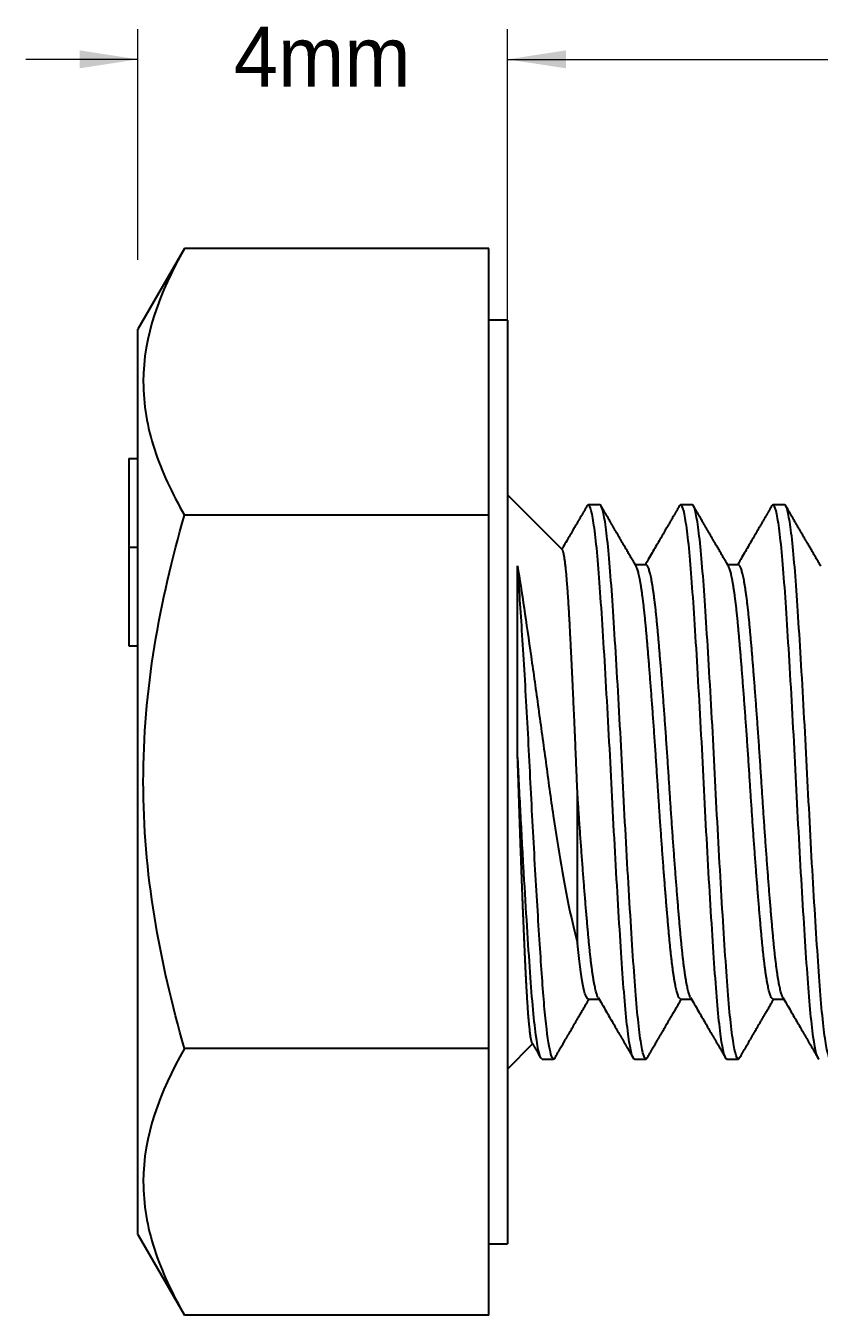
# Model space of a CAD drawing. Header units: millimetres. Extents: x 1.3 to 56, y 1.3 to 42.9.
# Drawn here: x 29.29 to 37.88, y 14.11 to 28.07 of the extents above; entities that cross this region are included whole.
import ezdxf

# ---------------------------------------------------------------- set-up
doc = ezdxf.new("R2010")
doc.units = ezdxf.units.MM
doc.header["$LTSCALE"] = 0.20493
doc.linetypes.add('SLD-Solid', pattern=[0])
doc.styles.add('SLDTEXTSTYLE0', font='ARIAL.TTF', dxfattribs={"width": 0.948})
doc.dimstyles.new('SLDDIMSTYLE0', dxfattribs={"dimtxt": 0.631591, "dimasz": 0.631591, "dimexe": 0, "dimexo": 0.0625, "dimgap": 0.157898, "dimtad": 0, "dimtih": 1, "dimtoh": 1, "dimdec": 3, "dimrnd": 1e-09, "dimzin": 12, "dimdsep": 46, "dimtxsty": 'SLDTEXTSTYLE0', "dimsah": 1, "dimcen": 0.09, "dimadec": 0, "dimazin": 3, "dimtfac": 1, "dimtdec": 3, "dimtofl": 0, "dimtmove": 0, "dimatfit": 3, "dimfxl": 1, "dimfrac": 2, "dimtolj": 1, "dimtzin": 12, "dimarcsym": 0})
doc.dimstyles.new('SLDDIMSTYLE1', dxfattribs={"dimtxt": 0.631591, "dimasz": 0.631591, "dimexe": 0, "dimexo": 0.0625, "dimgap": 0.157898, "dimtad": 0, "dimtih": 1, "dimtoh": 1, "dimdec": 3, "dimrnd": 1e-09, "dimzin": 12, "dimdsep": 46, "dimtxsty": 'SLDTEXTSTYLE0', "dimsah": 1, "dimcen": 0.09, "dimadec": 0, "dimazin": 3, "dimtfac": 1, "dimtdec": 3, "dimtmove": 0, "dimatfit": 0, "dimfxl": 1, "dimfrac": 2, "dimtolj": 1, "dimtzin": 12, "dimarcsym": 0})

# ---------------------------------------------------------------- blocks, each defined once
blk = doc.blocks.new('_D_1')
at = {"color": 7, "linetype": 'SLD-Solid', "lineweight": 0}
for p, q in [((30.5, 25.536), (30.5, 28.033)), ((34.5, 25.536), (34.5, 28.033)), ((30.5, 27.708), (29.285, 27.708)), ((34.5, 27.708), (35.715, 27.708))]:
    blk.add_line(p, q, dxfattribs=at)
at = {"color": 7, "linetype": 'SLD-Solid', "lineweight": 18}
for points in [[(30.5, 27.708), (29.868, 27.805), (29.868, 27.611)], [(34.5, 27.708), (35.132, 27.611), (35.132, 27.805)]]:
    blk.add_solid(points, dxfattribs=at)
at = {"color": 7, "linetype": 'SLD-Solid', "lineweight": 18, "insert": (31.537, 28.062), "char_height": 0.6507, "attachment_point": 1, "style": 'SLDTEXTSTYLE0'}
blk.add_mtext('4mm', dxfattribs=at)
blk = doc.blocks.new('_D_2')
at = {"color": 7, "linetype": 'SLD-Solid', "lineweight": 0}
for p, q in [((34.5, 23.536), (34.5, 28.033)), ((46.5, 23.536), (46.5, 28.033)), ((34.5, 27.708), (39.296, 27.708)), ((46.5, 27.708), (41.706, 27.708))]:
    blk.add_line(p, q, dxfattribs=at)
at = {"color": 7, "linetype": 'SLD-Solid', "lineweight": 18}
for points in [[(34.5, 27.708), (35.132, 27.611), (35.132, 27.805)], [(46.5, 27.708), (45.868, 27.805), (45.868, 27.611)]]:
    blk.add_solid(points, dxfattribs=at)
at = {"color": 7, "linetype": 'SLD-Solid', "lineweight": 18, "insert": (39.296, 28.062), "char_height": 0.6507, "attachment_point": 1, "style": 'SLDTEXTSTYLE0'}
blk.add_mtext('12mm', dxfattribs=at)

msp = doc.modelspace()

# ---------------------------------------------------------------- linework, layer by layer
at = {"color": 7, "linetype": 'SLD-Solid', "lineweight": 25}
for p, q in [((31.0043, 25.6593), (30.5, 24.7858)), ((34.3, 25.6593), (31.0043, 25.6593)), ((34.3, 24.2159), (34.3, 25.6593)), ((34.5, 24.8858), (34.3, 24.8858)), ((34.5, 24.8858), (34.5, 14.8858)), ((30.5, 19.8858), (30.5, 24.7858)), ((34.3, 22.7726), (34.3, 24.2159)), ((30.4, 23.3858), (30.5, 23.3858)), ((35.0945, 22.3996), (34.5, 22.9941)), ((34.3, 22.7726), (31.0043, 22.7726)), ((34.3, 19.8858), (34.3, 22.7726)), ((35.5, 22.8858), (35.375, 22.8858)), ((36.5, 22.8858), (36.375, 22.8858)), ((37.5, 22.8858), (37.375, 22.8858)), ((30.4, 22.4263), (30.5, 22.4263)), ((34.6083, 20.2114), (34.6083, 22.2248)), ((36, 22.2363), (35.8837, 22.2363)), ((37, 22.2363), (36.8837, 22.2363)), ((30.4, 21.3602), (30.5, 21.3602)), ((30.5, 14.9858), (30.5, 19.8858)), ((34.3, 16.9991), (34.3, 19.8858)), ((35.375, 17.5353), (35.4913, 17.5353)), ((36.375, 17.5353), (36.4913, 17.5353)), ((37.375, 17.5353), (37.4913, 17.5353)), ((34.5, 16.7776), (34.7728, 17.0504)), ((34.3, 16.9991), (31.0043, 16.9991)), ((34.3, 15.5557), (34.3, 16.9991)), ((34.875, 16.8858), (35, 16.8858)), ((35.875, 16.8858), (36, 16.8858)), ((36.875, 16.8858), (37, 16.8858)), ((34.3, 14.1123), (34.3, 15.5557)), ((30.5, 14.9858), (31.0043, 14.1123)), ((34.3, 14.8858), (34.5, 14.8858)), ((34.3, 14.1123), (31.0043, 14.1123))]:
    msp.add_line(p, q, dxfattribs=at)
for points, knots in [([(31.0043, 25.6593), (30.7322, 25.188), (30.5584, 24.7095), (30.5576, 24.096), (30.568, 23.9727), (30.6087, 23.7288), (30.639, 23.6077), (30.7557, 23.2465), (30.8681, 23.0085), (31.0043, 22.7726)], [0, 0, 0, 0, 0.5, 0.5, 0.625, 0.625, 0.75, 0.75, 1, 1, 1, 1]), ([(30.4, 23.3858), (30.4, 23.3855), (30.4, 23.3849), (30.4, 23.3801), (30.4, 23.3714), (30.4, 23.3605), (30.4, 23.3453), (30.4, 23.3278), (30.4, 23.3064), (30.4, 23.282), (30.4, 23.2551), (30.4, 23.2242), (30.4, 23.1914), (30.4, 23.1557), (30.4, 23.1166), (30.4, 23.0753), (30.4, 23.0311), (30.4, 22.9838), (30.4, 22.9324), (30.4, 22.876), (30.4, 22.8142), (30.4, 22.7469), (30.4, 22.6743), (30.4, 22.5964), (30.4, 22.5131), (30.4, 22.4558), (30.4, 22.4263)], [0, 0, 0, 0, 0.03544539, 0.07045358, 0.10525297, 0.13962029, 0.17389946, 0.20809027, 0.24289361, 0.27835969, 0.31397923, 0.34941427, 0.38495651, 0.42078775, 0.45718379, 0.49422273, 0.53216035, 0.57117608, 0.61228331, 0.65645218, 0.70426861, 0.75588711, 0.81109274, 0.87003055, 0.93308053, 1, 1, 1, 1]), ([(31.0043, 16.9991), (30.8686, 17.4693), (30.755, 17.9501), (30.5997, 18.9134), (30.5577, 19.3983), (30.5578, 20.3756), (30.6011, 20.8703), (30.7575, 21.8332), (30.8696, 22.3058), (31.0043, 22.7726)], [0, 0, 0, 0, 0.25, 0.25, 0.5, 0.5, 0.75, 0.75, 1, 1, 1, 1]), ([(35.3612, 22.8737), (35.3578, 22.8677), (35.3512, 22.8564), (35.3419, 22.8403), (35.3338, 22.8264), (35.3269, 22.8145), (35.3212, 22.8047), (35.3164, 22.7964), (35.3106, 22.7864), (35.3031, 22.7735), (35.2935, 22.7569), (35.2814, 22.7361), (35.2666, 22.7105), (35.2488, 22.6798), (35.2294, 22.6464), (35.205, 22.6044), (35.1755, 22.5535), (35.1406, 22.4934), (35.1116, 22.4435), (35.0943, 22.4136), (35.0892, 22.4049)], [0, 0, 0, 0, 0.0385336, 0.0726632, 0.1023893, 0.1277123, 0.1486324, 0.1651976, 0.1808115, 0.2124064, 0.2478438, 0.2871231, 0.3457466, 0.4112588, 0.4834105, 0.5594387, 0.6805506, 0.8087878, 0.9441448, 1, 1, 1, 1]), ([(35.875, 16.8858), (35.8552, 16.8858), (35.8329, 16.9666), (35.7995, 17.2082), (35.7884, 17.3081), (35.7668, 17.5392), (35.7567, 17.6694), (35.7266, 18.0982), (35.7041, 18.4513), (35.6707, 19.0263), (35.6596, 19.2249), (35.6383, 19.6238), (35.6284, 19.8215), (35.5979, 20.4166), (35.5753, 20.8239), (35.542, 21.3762), (35.531, 21.5506), (35.5098, 21.87), (35.5, 22.0136), (35.4692, 22.4071), (35.4465, 22.6158), (35.4132, 22.8039), (35.4023, 22.8462), (35.3813, 22.8898), (35.3716, 22.8917), (35.3612, 22.8737)], [0, 0, 0, 0, 0.125, 0.125, 0.1875, 0.1875, 0.25, 0.25, 0.375, 0.375, 0.4375, 0.4375, 0.5, 0.5, 0.625, 0.625, 0.6875, 0.6875, 0.75, 0.75, 0.875, 0.875, 0.9375, 0.9375, 1, 1, 1, 1]), ([(36.0138, 16.8979), (36.0034, 16.88), (35.9937, 16.8818), (35.9728, 16.9254), (35.9618, 16.9678), (35.9285, 17.1558), (35.9059, 17.3646), (35.875, 17.758), (35.8653, 17.9016), (35.8441, 18.2211), (35.8331, 18.3954), (35.7997, 18.9478), (35.7771, 19.355), (35.7467, 19.9501), (35.7367, 20.1479), (35.7154, 20.5467), (35.7043, 20.7454), (35.6709, 21.3203), (35.6485, 21.6735), (35.6184, 22.1022), (35.6082, 22.2324), (35.5867, 22.4636), (35.5756, 22.5635), (35.5421, 22.805), (35.5198, 22.8858), (35.5, 22.8858)], [0, 0, 0, 0, 0.0625, 0.0625, 0.125, 0.125, 0.25, 0.25, 0.3125, 0.3125, 0.375, 0.375, 0.5, 0.5, 0.5625, 0.5625, 0.625, 0.625, 0.75, 0.75, 0.8125, 0.8125, 0.875, 0.875, 1, 1, 1, 1]), ([(35.8928, 22.2207), (35.8832, 22.2372), (35.8646, 22.2693), (35.8376, 22.3157), (35.8125, 22.3589), (35.7892, 22.3989), (35.7679, 22.4357), (35.7487, 22.4688), (35.7316, 22.4982), (35.7166, 22.5241), (35.7032, 22.5472), (35.6913, 22.5676), (35.681, 22.5855), (35.6719, 22.6011), (35.664, 22.6147), (35.657, 22.6267), (35.6507, 22.6377), (35.6445, 22.6483), (35.6387, 22.6584), (35.6325, 22.669), (35.6257, 22.6807), (35.6173, 22.6952), (35.6073, 22.7125), (35.5956, 22.7326), (35.5824, 22.7554), (35.5675, 22.7811), (35.551, 22.8095), (35.533, 22.8407), (35.5204, 22.8624), (35.5138, 22.8737)], [0, 0, 0, 0, 0.0760084, 0.147115, 0.213317, 0.2746123, 0.3309985, 0.3824735, 0.4265073, 0.4661721, 0.5014669, 0.5324255, 0.5600309, 0.5834938, 0.6043507, 0.6226012, 0.6385512, 0.6545349, 0.6713319, 0.6850605, 0.7030408, 0.725273, 0.7517577, 0.7824953, 0.8174864, 0.8567317, 0.9002318, 0.9479876, 1, 1, 1, 1]), ([(36.3612, 22.8737), (36.3578, 22.8677), (36.3512, 22.8564), (36.3419, 22.8403), (36.3338, 22.8264), (36.3269, 22.8145), (36.3212, 22.8047), (36.3164, 22.7964), (36.3106, 22.7864), (36.3031, 22.7735), (36.2935, 22.7569), (36.2814, 22.7361), (36.2666, 22.7105), (36.2488, 22.6798), (36.2294, 22.6464), (36.205, 22.6044), (36.1755, 22.5535), (36.1406, 22.4934), (36.1038, 22.4299), (36.065, 22.3631), (36.0273, 22.2982), (36.0025, 22.2556), (35.9913, 22.2363)], [0, 0, 0, 0, 0.0283415, 0.053444, 0.0753076, 0.0939327, 0.1093195, 0.1215032, 0.1329872, 0.1562254, 0.1822896, 0.2111796, 0.2542974, 0.3024817, 0.3555494, 0.4114684, 0.5005464, 0.5948651, 0.6944205, 0.7992083, 0.9092241, 1, 1, 1, 1]), ([(36.875, 16.8858), (36.8552, 16.8858), (36.8329, 16.9666), (36.7995, 17.2082), (36.7884, 17.3081), (36.7668, 17.5392), (36.7567, 17.6694), (36.7266, 18.0982), (36.7041, 18.4513), (36.6707, 19.0263), (36.6596, 19.2249), (36.6383, 19.6238), (36.6284, 19.8215), (36.5979, 20.4166), (36.5753, 20.8239), (36.542, 21.3762), (36.531, 21.5506), (36.5098, 21.87), (36.5, 22.0136), (36.4692, 22.4071), (36.4465, 22.6158), (36.4132, 22.8039), (36.4023, 22.8462), (36.3813, 22.8898), (36.3716, 22.8917), (36.3612, 22.8737)], [0, 0, 0, 0, 0.125, 0.125, 0.1875, 0.1875, 0.25, 0.25, 0.375, 0.375, 0.4375, 0.4375, 0.5, 0.5, 0.625, 0.625, 0.6875, 0.6875, 0.75, 0.75, 0.875, 0.875, 0.9375, 0.9375, 1, 1, 1, 1]), ([(37.0138, 16.8979), (37.0034, 16.88), (36.9937, 16.8818), (36.9728, 16.9254), (36.9618, 16.9678), (36.9285, 17.1558), (36.9059, 17.3646), (36.875, 17.758), (36.8653, 17.9016), (36.8441, 18.2211), (36.8331, 18.3954), (36.7997, 18.9478), (36.7771, 19.355), (36.7467, 19.9501), (36.7367, 20.1479), (36.7154, 20.5467), (36.7043, 20.7454), (36.6709, 21.3203), (36.6485, 21.6735), (36.6184, 22.1022), (36.6082, 22.2324), (36.5867, 22.4636), (36.5756, 22.5635), (36.5421, 22.805), (36.5198, 22.8858), (36.5, 22.8858)], [0, 0, 0, 0, 0.0625, 0.0625, 0.125, 0.125, 0.25, 0.25, 0.3125, 0.3125, 0.375, 0.375, 0.5, 0.5, 0.5625, 0.5625, 0.625, 0.625, 0.75, 0.75, 0.8125, 0.8125, 0.875, 0.875, 1, 1, 1, 1]), ([(36.8928, 22.2207), (36.8832, 22.2372), (36.8646, 22.2693), (36.8376, 22.3157), (36.8125, 22.3589), (36.7892, 22.3989), (36.7679, 22.4357), (36.7487, 22.4688), (36.7316, 22.4982), (36.7166, 22.5241), (36.7032, 22.5472), (36.6913, 22.5676), (36.681, 22.5855), (36.6719, 22.6011), (36.664, 22.6147), (36.657, 22.6267), (36.6507, 22.6377), (36.6445, 22.6483), (36.6387, 22.6584), (36.6325, 22.669), (36.6257, 22.6807), (36.6173, 22.6952), (36.6073, 22.7125), (36.5956, 22.7326), (36.5824, 22.7554), (36.5675, 22.7811), (36.551, 22.8095), (36.533, 22.8407), (36.5204, 22.8624), (36.5138, 22.8737)], [0, 0, 0, 0, 0.0760084, 0.147115, 0.213317, 0.2746123, 0.3309985, 0.3824735, 0.4265073, 0.4661721, 0.5014669, 0.5324255, 0.5600309, 0.5834938, 0.6043507, 0.6226012, 0.6385512, 0.6545349, 0.6713319, 0.6850605, 0.7030408, 0.725273, 0.7517577, 0.7824953, 0.8174864, 0.8567317, 0.9002318, 0.9479876, 1, 1, 1, 1]), ([(37.3612, 22.8737), (37.3578, 22.8677), (37.3512, 22.8564), (37.3419, 22.8403), (37.3338, 22.8264), (37.3269, 22.8145), (37.3212, 22.8047), (37.3164, 22.7964), (37.3106, 22.7864), (37.3031, 22.7735), (37.2935, 22.7569), (37.2814, 22.7361), (37.2666, 22.7105), (37.2488, 22.6798), (37.2294, 22.6464), (37.205, 22.6044), (37.1755, 22.5535), (37.1406, 22.4934), (37.1038, 22.4299), (37.065, 22.3631), (37.0273, 22.2982), (37.0025, 22.2556), (36.9913, 22.2363)], [0, 0, 0, 0, 0.0283415, 0.053444, 0.0753076, 0.0939327, 0.1093195, 0.1215032, 0.1329872, 0.1562254, 0.1822896, 0.2111796, 0.2542974, 0.3024817, 0.3555494, 0.4114684, 0.5005464, 0.5948651, 0.6944205, 0.7992083, 0.9092241, 1, 1, 1, 1]), ([(37.875, 16.8858), (37.8552, 16.8858), (37.8329, 16.9666), (37.7995, 17.2082), (37.7884, 17.3081), (37.7668, 17.5392), (37.7567, 17.6694), (37.7266, 18.0982), (37.7041, 18.4513), (37.6707, 19.0263), (37.6596, 19.2249), (37.6383, 19.6238), (37.6284, 19.8215), (37.5979, 20.4166), (37.5753, 20.8239), (37.542, 21.3762), (37.531, 21.5506), (37.5098, 21.87), (37.5, 22.0136), (37.4692, 22.4071), (37.4465, 22.6158), (37.4132, 22.8039), (37.4023, 22.8462), (37.3813, 22.8898), (37.3716, 22.8917), (37.3612, 22.8737)], [0, 0, 0, 0, 0.125, 0.125, 0.1875, 0.1875, 0.25, 0.25, 0.375, 0.375, 0.4375, 0.4375, 0.5, 0.5, 0.625, 0.625, 0.6875, 0.6875, 0.75, 0.75, 0.875, 0.875, 0.9375, 0.9375, 1, 1, 1, 1]), ([(38.0138, 16.8979), (38.0034, 16.88), (37.9937, 16.8818), (37.9728, 16.9254), (37.9618, 16.9678), (37.9285, 17.1558), (37.9059, 17.3646), (37.875, 17.758), (37.8653, 17.9016), (37.8441, 18.2211), (37.8331, 18.3954), (37.7997, 18.9478), (37.7771, 19.355), (37.7467, 19.9501), (37.7367, 20.1479), (37.7154, 20.5467), (37.7043, 20.7454), (37.6709, 21.3203), (37.6485, 21.6735), (37.6184, 22.1022), (37.6082, 22.2324), (37.5867, 22.4636), (37.5756, 22.5635), (37.5421, 22.805), (37.5198, 22.8858), (37.5, 22.8858)], [0, 0, 0, 0, 0.0625, 0.0625, 0.125, 0.125, 0.25, 0.25, 0.3125, 0.3125, 0.375, 0.375, 0.5, 0.5, 0.5625, 0.5625, 0.625, 0.625, 0.75, 0.75, 0.8125, 0.8125, 0.875, 0.875, 1, 1, 1, 1]), ([(37.8928, 22.2207), (37.8832, 22.2372), (37.8646, 22.2693), (37.8376, 22.3157), (37.8125, 22.3589), (37.7892, 22.3989), (37.7679, 22.4357), (37.7487, 22.4688), (37.7316, 22.4982), (37.7166, 22.5241), (37.7032, 22.5472), (37.6913, 22.5676), (37.681, 22.5855), (37.6719, 22.6011), (37.664, 22.6147), (37.657, 22.6267), (37.6507, 22.6377), (37.6445, 22.6483), (37.6387, 22.6584), (37.6325, 22.669), (37.6257, 22.6807), (37.6173, 22.6952), (37.6073, 22.7125), (37.5956, 22.7326), (37.5824, 22.7554), (37.5675, 22.7811), (37.551, 22.8095), (37.533, 22.8407), (37.5204, 22.8624), (37.5138, 22.8737)], [0, 0, 0, 0, 0.0760084, 0.147115, 0.213317, 0.2746123, 0.3309985, 0.3824735, 0.4265073, 0.4661721, 0.5014669, 0.5324255, 0.5600309, 0.5834938, 0.6043507, 0.6226012, 0.6385512, 0.6545349, 0.6713319, 0.6850605, 0.7030408, 0.725273, 0.7517577, 0.7824953, 0.8174864, 0.8567317, 0.9002318, 0.9479876, 1, 1, 1, 1]), ([(30.4, 22.4263), (30.4, 22.3954), (30.4, 22.3353), (30.4, 22.2475), (30.4, 22.1645), (30.4, 22.0863), (30.4, 22.0129), (30.4, 21.9444), (30.4, 21.8807), (30.4, 21.8217), (30.4, 21.7668), (30.4, 21.7153), (30.4, 21.6672), (30.4, 21.6226), (30.4, 21.5812), (30.4, 21.5432), (30.4, 21.5088), (30.4, 21.4775), (30.4, 21.4499), (30.4, 21.4256), (30.4, 21.4056), (30.4, 21.3893), (30.4, 21.3757), (30.4, 21.3666), (30.4, 21.3615), (30.4, 21.3606), (30.4, 21.3602)], [0, 0, 0, 0, 0.0640982, 0.1249248, 0.1825298, 0.2369774, 0.2883858, 0.3368147, 0.3821049, 0.4250106, 0.4656105, 0.5048333, 0.5429663, 0.5798275, 0.6158437, 0.6510064, 0.6859485, 0.7207006, 0.7550987, 0.7891356, 0.8231669, 0.8573033, 0.8918342, 0.9270987, 0.963072, 1, 1, 1, 1]), ([(35.2578, 19.766), (35.2564, 19.7988), (35.2537, 19.8643), (35.2497, 19.9632), (35.2456, 20.0624), (35.2414, 20.162), (35.2372, 20.2619), (35.2334, 20.3508), (35.23, 20.4283), (35.2271, 20.4946), (35.2237, 20.5707), (35.2199, 20.6562), (35.2156, 20.7509), (35.2113, 20.8445), (35.2075, 20.9268), (35.2041, 20.9981), (35.2012, 21.0588), (35.1983, 21.1187), (35.1955, 21.1779), (35.1926, 21.2363), (35.1893, 21.3026), (35.1856, 21.3761), (35.1816, 21.456), (35.1775, 21.5336), (35.1736, 21.609), (35.1696, 21.6818), (35.1655, 21.7522), (35.1613, 21.8197), (35.1572, 21.8838), (35.153, 21.9444), (35.1487, 22.0015), (35.1445, 22.0552), (35.1407, 22.1), (35.1374, 22.137), (35.1345, 22.1671), (35.1316, 22.1956), (35.1287, 22.2224), (35.1258, 22.2474), (35.123, 22.2705), (35.1201, 22.2918), (35.1173, 22.3111), (35.1145, 22.3286), (35.1117, 22.3443), (35.1089, 22.3582), (35.1061, 22.3702), (35.1034, 22.3803), (35.1006, 22.3886), (35.0979, 22.3948), (35.0958, 22.3984), (35.0946, 22.3993), (35.0944, 22.3995)], [0, 0, 0, 0, 0.0249887, 0.0499778, 0.0751421, 0.1003065, 0.1258298, 0.1513531, 0.1684902, 0.1856306, 0.2027677, 0.2278606, 0.2529535, 0.2782201, 0.3034868, 0.3205712, 0.337659, 0.3547434, 0.3719513, 0.3891626, 0.4063704, 0.4315916, 0.4568128, 0.4822103, 0.507608, 0.5333623, 0.5591165, 0.5850468, 0.6109771, 0.6366086, 0.66224, 0.6880448, 0.7138497, 0.7312924, 0.7487384, 0.7661811, 0.7837468, 0.801316, 0.8188817, 0.8362522, 0.853626, 0.8709965, 0.8884885, 0.9059839, 0.9234759, 0.9412199, 0.9589675, 0.9767115, 0.9945839, 1, 1, 1, 1]), ([(34.6083, 22.2248), (34.6324, 22.0836), (34.6553, 21.9316), (34.704, 21.6036), (34.7298, 21.4263), (34.7817, 21.063), (34.808, 20.8756), (34.8618, 20.4888), (34.8887, 20.2924), (34.9412, 19.905), (34.9671, 19.71), (35.0224, 19.3346), (35.0509, 19.1563), (35.1095, 18.8182), (35.1399, 18.6583), (35.1992, 18.3755), (35.2277, 18.2492), (35.2578, 18.1412)], [0, 0, 0, 0, 0.125, 0.125, 0.25, 0.25, 0.375, 0.375, 0.5, 0.5, 0.625, 0.625, 0.75, 0.75, 0.875, 0.875, 1, 1, 1, 1]), ([(35.0138, 16.8979), (35.0056, 16.8837), (34.9979, 16.882), (34.9816, 16.9032), (34.9731, 16.9264), (34.9472, 17.0348), (34.9293, 17.1598), (34.9033, 17.4122), (34.8948, 17.5068), (34.8785, 17.7126), (34.8708, 17.8227), (34.8462, 18.184), (34.8286, 18.4643), (34.7933, 19.0652), (34.7757, 19.3851), (34.7514, 19.8569), (34.7437, 20.0123), (34.7272, 20.3277), (34.7187, 20.4861), (34.6926, 20.9541), (34.6746, 21.2559), (34.6488, 21.6594), (34.6404, 21.7858), (34.6243, 22.0186), (34.6166, 22.1255), (34.6083, 22.2248)], [0, 0, 0, 0, 0.0625, 0.0625, 0.125, 0.125, 0.25, 0.25, 0.3125, 0.3125, 0.375, 0.375, 0.5, 0.5, 0.625, 0.625, 0.6875, 0.6875, 0.75, 0.75, 0.875, 0.875, 0.9375, 0.9375, 1, 1, 1, 1]), ([(36.375, 17.5353), (36.373, 17.5357), (36.3689, 17.5364), (36.3627, 17.5424), (36.3563, 17.552), (36.3498, 17.5656), (36.3433, 17.5831), (36.3367, 17.6043), (36.3303, 17.6287), (36.3239, 17.6562), (36.3175, 17.6871), (36.3111, 17.7214), (36.3047, 17.7591), (36.2983, 17.7999), (36.292, 17.8439), (36.2857, 17.8909), (36.2795, 17.9408), (36.2733, 17.993), (36.2673, 18.0475), (36.2614, 18.104), (36.2557, 18.1626), (36.2499, 18.225), (36.2439, 18.2916), (36.2377, 18.3627), (36.2313, 18.4369), (36.2248, 18.5138), (36.2183, 18.5934), (36.2117, 18.674), (36.2053, 18.7552), (36.1989, 18.8367), (36.1925, 18.9199), (36.1861, 19.0046), (36.1797, 19.0907), (36.1733, 19.1779), (36.167, 19.2661), (36.1607, 19.355), (36.1545, 19.4444), (36.1483, 19.5335), (36.1423, 19.6223), (36.1364, 19.7104), (36.1307, 19.7982), (36.1249, 19.8881), (36.1189, 19.9804), (36.1127, 20.0753), (36.1063, 20.1705), (36.0998, 20.2657), (36.0933, 20.3608), (36.0867, 20.4536), (36.0803, 20.544), (36.0739, 20.6318), (36.0675, 20.7185), (36.0611, 20.804), (36.0547, 20.8881), (36.0483, 20.9706), (36.042, 21.0513), (36.0357, 21.13), (36.0295, 21.2066), (36.0233, 21.2804), (36.0173, 21.3514), (36.0114, 21.4196), (36.0057, 21.4852), (35.9999, 21.5499), (35.9939, 21.6139), (35.9877, 21.6769), (35.9813, 21.7374), (35.9748, 21.7951), (35.9683, 21.8499), (35.9617, 21.9006), (35.9553, 21.9472), (35.9489, 21.9898), (35.9425, 22.0293), (35.9361, 22.0655), (35.9297, 22.0984), (35.9233, 22.1278), (35.917, 22.1537), (35.9107, 22.1762), (35.9045, 22.195), (35.8985, 22.2101), (35.8946, 22.2172), (35.8928, 22.2206)], [0, 0, 0, 0, 0.0132617, 0.0266246, 0.0400738, 0.0535988, 0.0671887, 0.0808325, 0.0937356, 0.1066665, 0.1196153, 0.132572, 0.1455265, 0.1584687, 0.1713888, 0.1842767, 0.1971229, 0.2099177, 0.2224251, 0.2348654, 0.2472304, 0.2595122, 0.2727786, 0.2861415, 0.2995907, 0.3131157, 0.3267057, 0.3403494, 0.3532525, 0.3661834, 0.3791322, 0.3920889, 0.4050434, 0.4179856, 0.4309057, 0.4437936, 0.4566398, 0.4694346, 0.481942, 0.4943823, 0.5067473, 0.5190291, 0.5322955, 0.5456584, 0.5591076, 0.5726326, 0.5862226, 0.5998663, 0.6127694, 0.6257004, 0.6386492, 0.6516058, 0.6645603, 0.6775025, 0.6904226, 0.7033105, 0.7161567, 0.7289515, 0.7414589, 0.7538992, 0.7662643, 0.778546, 0.7918125, 0.8051753, 0.8186245, 0.8321495, 0.8457395, 0.8593832, 0.8722863, 0.8852173, 0.8981661, 0.9111227, 0.9240772, 0.9370194, 0.9499395, 0.9628275, 0.9756736, 0.9884684, 1, 1, 1, 1]), ([(36.4822, 17.551), (36.4822, 17.551), (36.4801, 17.554), (36.476, 17.5632), (36.4698, 17.5788), (36.4635, 17.5983), (36.4572, 17.621), (36.4509, 17.6473), (36.4445, 17.6772), (36.438, 17.7108), (36.4315, 17.7481), (36.425, 17.7887), (36.4186, 17.8326), (36.4122, 17.8796), (36.4058, 17.9296), (36.3995, 17.9827), (36.3932, 18.0389), (36.387, 18.098), (36.381, 18.1595), (36.375, 18.2239), (36.3689, 18.2916), (36.3627, 18.3627), (36.3563, 18.4369), (36.3498, 18.5138), (36.3433, 18.5934), (36.3367, 18.674), (36.3303, 18.7552), (36.3239, 18.8367), (36.3175, 18.9199), (36.3111, 19.0046), (36.3047, 19.0907), (36.2983, 19.1779), (36.292, 19.2661), (36.2857, 19.355), (36.2795, 19.4444), (36.2733, 19.5335), (36.2673, 19.6223), (36.2614, 19.7104), (36.2557, 19.7982), (36.2499, 19.8881), (36.2439, 19.9804), (36.2377, 20.0753), (36.2313, 20.1705), (36.2248, 20.2657), (36.2183, 20.3608), (36.2117, 20.4536), (36.2053, 20.544), (36.1989, 20.6318), (36.1925, 20.7185), (36.1861, 20.804), (36.1797, 20.8881), (36.1733, 20.9706), (36.167, 21.0513), (36.1607, 21.13), (36.1545, 21.2066), (36.1483, 21.2804), (36.1423, 21.3514), (36.1364, 21.4196), (36.1307, 21.4852), (36.1249, 21.5499), (36.1189, 21.6139), (36.1127, 21.6769), (36.1063, 21.7374), (36.0998, 21.7951), (36.0933, 21.8499), (36.0867, 21.9006), (36.0803, 21.9472), (36.0739, 21.9898), (36.0675, 22.0293), (36.0611, 22.0655), (36.0547, 22.0984), (36.0483, 22.1278), (36.042, 22.1537), (36.0357, 22.1762), (36.0295, 22.1951), (36.0233, 22.2103), (36.0173, 22.222), (36.0114, 22.2304), (36.0057, 22.2349), (36.0019, 22.2369), (36, 22.2363), (36, 22.2363)], [0, 0, 0, 0, 0.0001703, 0.013085, 0.0260609, 0.0388551, 0.0516895, 0.0645544, 0.07744, 0.0905998, 0.1037604, 0.1169114, 0.1300421, 0.1431424, 0.1562018, 0.1692104, 0.1823796, 0.195476, 0.2084901, 0.2214124, 0.2346794, 0.2480427, 0.2614924, 0.275018, 0.2886085, 0.3022527, 0.3151563, 0.3280877, 0.341037, 0.3539942, 0.3669491, 0.3798919, 0.3928124, 0.4057009, 0.4185475, 0.4313428, 0.4438507, 0.4562915, 0.468657, 0.4809392, 0.4942061, 0.5075695, 0.5210192, 0.5345447, 0.5481352, 0.5617795, 0.5746831, 0.5876145, 0.6005638, 0.613521, 0.6264759, 0.6394187, 0.6523392, 0.6652277, 0.6780743, 0.6908696, 0.7033775, 0.7158183, 0.7281838, 0.7404659, 0.7537329, 0.7670963, 0.780546, 0.7940715, 0.807662, 0.8213063, 0.8342099, 0.8471413, 0.8600906, 0.8730477, 0.8860027, 0.8989454, 0.911866, 0.9247544, 0.9376011, 0.9503964, 0.9629043, 0.9753451, 0.9877105, 0.9999927, 1, 1, 1, 1]), ([(37.375, 17.5353), (37.373, 17.5357), (37.3689, 17.5364), (37.3627, 17.5424), (37.3563, 17.552), (37.3498, 17.5656), (37.3433, 17.5831), (37.3367, 17.6043), (37.3303, 17.6287), (37.3239, 17.6562), (37.3175, 17.6871), (37.3111, 17.7214), (37.3047, 17.7591), (37.2983, 17.7999), (37.292, 17.8439), (37.2857, 17.8909), (37.2795, 17.9408), (37.2733, 17.993), (37.2673, 18.0475), (37.2614, 18.104), (37.2557, 18.1626), (37.2499, 18.225), (37.2439, 18.2916), (37.2377, 18.3627), (37.2313, 18.4369), (37.2248, 18.5138), (37.2183, 18.5934), (37.2117, 18.674), (37.2053, 18.7552), (37.1989, 18.8367), (37.1925, 18.9199), (37.1861, 19.0046), (37.1797, 19.0907), (37.1733, 19.1779), (37.167, 19.2661), (37.1607, 19.355), (37.1545, 19.4444), (37.1483, 19.5335), (37.1423, 19.6223), (37.1364, 19.7104), (37.1307, 19.7982), (37.1249, 19.8881), (37.1189, 19.9804), (37.1127, 20.0753), (37.1063, 20.1705), (37.0998, 20.2657), (37.0933, 20.3608), (37.0867, 20.4536), (37.0803, 20.544), (37.0739, 20.6318), (37.0675, 20.7185), (37.0611, 20.804), (37.0547, 20.8881), (37.0483, 20.9706), (37.042, 21.0513), (37.0357, 21.13), (37.0295, 21.2066), (37.0233, 21.2804), (37.0173, 21.3514), (37.0114, 21.4196), (37.0057, 21.4852), (36.9999, 21.5499), (36.9939, 21.6139), (36.9877, 21.6769), (36.9813, 21.7374), (36.9748, 21.7951), (36.9683, 21.8499), (36.9617, 21.9006), (36.9553, 21.9472), (36.9489, 21.9898), (36.9425, 22.0293), (36.9361, 22.0655), (36.9297, 22.0984), (36.9233, 22.1278), (36.917, 22.1537), (36.9107, 22.1762), (36.9045, 22.195), (36.8985, 22.2101), (36.8946, 22.2172), (36.8928, 22.2206)], [0, 0, 0, 0, 0.0132617, 0.0266246, 0.0400738, 0.0535988, 0.0671887, 0.0808325, 0.0937356, 0.1066665, 0.1196153, 0.132572, 0.1455265, 0.1584687, 0.1713888, 0.1842767, 0.1971229, 0.2099177, 0.2224251, 0.2348654, 0.2472304, 0.2595122, 0.2727786, 0.2861415, 0.2995907, 0.3131157, 0.3267057, 0.3403494, 0.3532525, 0.3661834, 0.3791322, 0.3920889, 0.4050434, 0.4179856, 0.4309057, 0.4437936, 0.4566398, 0.4694346, 0.481942, 0.4943823, 0.5067473, 0.5190291, 0.5322955, 0.5456584, 0.5591076, 0.5726326, 0.5862226, 0.5998663, 0.6127694, 0.6257004, 0.6386492, 0.6516058, 0.6645603, 0.6775025, 0.6904226, 0.7033105, 0.7161567, 0.7289515, 0.7414589, 0.7538992, 0.7662643, 0.778546, 0.7918125, 0.8051753, 0.8186245, 0.8321495, 0.8457395, 0.8593832, 0.8722863, 0.8852173, 0.8981661, 0.9111227, 0.9240772, 0.9370194, 0.9499395, 0.9628275, 0.9756736, 0.9884684, 1, 1, 1, 1]), ([(37.4822, 17.551), (37.4822, 17.551), (37.4801, 17.554), (37.476, 17.5632), (37.4698, 17.5788), (37.4635, 17.5983), (37.4572, 17.621), (37.4509, 17.6473), (37.4445, 17.6772), (37.438, 17.7108), (37.4315, 17.7481), (37.425, 17.7887), (37.4186, 17.8326), (37.4122, 17.8796), (37.4058, 17.9296), (37.3995, 17.9827), (37.3932, 18.0389), (37.387, 18.098), (37.381, 18.1595), (37.375, 18.2239), (37.3689, 18.2916), (37.3627, 18.3627), (37.3563, 18.4369), (37.3498, 18.5138), (37.3433, 18.5934), (37.3367, 18.674), (37.3303, 18.7552), (37.3239, 18.8367), (37.3175, 18.9199), (37.3111, 19.0046), (37.3047, 19.0907), (37.2983, 19.1779), (37.292, 19.2661), (37.2857, 19.355), (37.2795, 19.4444), (37.2733, 19.5335), (37.2673, 19.6223), (37.2614, 19.7104), (37.2557, 19.7982), (37.2499, 19.8881), (37.2439, 19.9804), (37.2377, 20.0753), (37.2313, 20.1705), (37.2248, 20.2657), (37.2183, 20.3608), (37.2117, 20.4536), (37.2053, 20.544), (37.1989, 20.6318), (37.1925, 20.7185), (37.1861, 20.804), (37.1797, 20.8881), (37.1733, 20.9706), (37.167, 21.0513), (37.1607, 21.13), (37.1545, 21.2066), (37.1483, 21.2804), (37.1423, 21.3514), (37.1364, 21.4196), (37.1307, 21.4852), (37.1249, 21.5499), (37.1189, 21.6139), (37.1127, 21.6769), (37.1063, 21.7374), (37.0998, 21.7951), (37.0933, 21.8499), (37.0867, 21.9006), (37.0803, 21.9472), (37.0739, 21.9898), (37.0675, 22.0293), (37.0611, 22.0655), (37.0547, 22.0984), (37.0483, 22.1278), (37.042, 22.1537), (37.0357, 22.1762), (37.0295, 22.1951), (37.0233, 22.2103), (37.0173, 22.222), (37.0114, 22.2304), (37.0057, 22.2349), (37.0019, 22.2369), (37, 22.2363), (37, 22.2363)], [0, 0, 0, 0, 0.0001703, 0.013085, 0.0260609, 0.0388551, 0.0516895, 0.0645544, 0.07744, 0.0905998, 0.1037604, 0.1169114, 0.1300421, 0.1431424, 0.1562018, 0.1692104, 0.1823796, 0.195476, 0.2084901, 0.2214124, 0.2346794, 0.2480427, 0.2614924, 0.275018, 0.2886085, 0.3022527, 0.3151563, 0.3280877, 0.341037, 0.3539942, 0.3669491, 0.3798919, 0.3928124, 0.4057009, 0.4185475, 0.4313428, 0.4438507, 0.4562915, 0.468657, 0.4809392, 0.4942061, 0.5075695, 0.5210192, 0.5345447, 0.5481352, 0.5617795, 0.5746831, 0.5876145, 0.6005638, 0.613521, 0.6264759, 0.6394187, 0.6523392, 0.6652277, 0.6780743, 0.6908696, 0.7033775, 0.7158183, 0.7281838, 0.7404659, 0.7537329, 0.7670963, 0.780546, 0.7940715, 0.807662, 0.8213063, 0.8342099, 0.8471413, 0.8600906, 0.8730477, 0.8860027, 0.8989454, 0.911866, 0.9247544, 0.9376011, 0.9503964, 0.9629043, 0.9753451, 0.9877105, 0.9999927, 1, 1, 1, 1]), ([(34.7681, 17.0585), (34.7681, 17.0586), (34.767, 17.06), (34.7649, 17.0653), (34.7617, 17.0746), (34.7589, 17.0857), (34.7565, 17.0971), (34.7543, 17.1081), (34.7522, 17.1203), (34.7497, 17.1358), (34.7469, 17.1556), (34.7437, 17.1806), (34.7404, 17.2083), (34.7372, 17.2388), (34.734, 17.272), (34.7307, 17.3081), (34.7274, 17.3468), (34.7246, 17.3837), (34.722, 17.4177), (34.7199, 17.4478), (34.7178, 17.4787), (34.7157, 17.5104), (34.7136, 17.5431), (34.7116, 17.577), (34.7095, 17.6119), (34.7074, 17.6479), (34.7054, 17.6851), (34.7034, 17.7235), (34.7013, 17.7629), (34.6993, 17.8034), (34.6973, 17.8451), (34.6953, 17.8879), (34.6932, 17.9316), (34.6912, 17.9763), (34.6891, 18.0219), (34.687, 18.068), (34.685, 18.1144), (34.6829, 18.1613), (34.6808, 18.209), (34.6787, 18.2575), (34.6767, 18.3067), (34.6745, 18.3568), (34.6724, 18.4079), (34.6703, 18.4598), (34.6682, 18.5125), (34.666, 18.566), (34.6638, 18.6203), (34.6617, 18.6755), (34.6595, 18.7313), (34.6573, 18.7878), (34.6551, 18.8448), (34.653, 18.9021), (34.6508, 18.9595), (34.6487, 19.017), (34.6466, 19.0751), (34.6445, 19.1336), (34.6423, 19.1925), (34.6402, 19.2521), (34.6381, 19.3122), (34.636, 19.3729), (34.6339, 19.4339), (34.6318, 19.4954), (34.6297, 19.5575), (34.6276, 19.62), (34.6255, 19.6827), (34.6234, 19.7457), (34.6214, 19.8088), (34.6191, 19.8793), (34.6166, 19.9569), (34.6139, 20.0417), (34.6111, 20.1266), (34.6092, 20.1832), (34.6083, 20.2114)], [0, 0, 0, 0, 0.0008113, 0.01997771, 0.03921789, 0.05845806, 0.07139098, 0.08432953, 0.0970485, 0.10977283, 0.12901761, 0.14826238, 0.16758182, 0.18690126, 0.2064513, 0.22600133, 0.24562966, 0.26525799, 0.27845483, 0.29165767, 0.30448527, 0.31731837, 0.33019309, 0.34306781, 0.35596481, 0.36886181, 0.38191983, 0.39497786, 0.40805913, 0.42114039, 0.43438512, 0.44762987, 0.46089777, 0.47416566, 0.48747741, 0.50079498, 0.51374022, 0.52669082, 0.53968191, 0.552673, 0.56568577, 0.57869853, 0.59186892, 0.60503932, 0.61823229, 0.63142526, 0.64477915, 0.65813303, 0.67151045, 0.68488788, 0.69830971, 0.71173751, 0.72491879, 0.73810572, 0.75133543, 0.76456513, 0.77781772, 0.79107031, 0.80448964, 0.81790898, 0.8313522, 0.84479542, 0.85840898, 0.87202255, 0.88566106, 0.89929957, 0.91298515, 0.92667705, 0.94497891, 0.9632808, 0.9816404, 1, 1, 1, 1]), ([(34.875, 16.8858), (34.8544, 16.8858), (34.8311, 16.9735), (34.7964, 17.2343), (34.7848, 17.342), (34.7626, 17.5901), (34.7524, 17.7284), (34.7205, 18.1903), (34.6969, 18.5692), (34.6623, 19.1766), (34.6509, 19.385), (34.6292, 19.7997), (34.6192, 20.004), (34.6083, 20.2114)], [0, 0, 0, 0, 0.25, 0.25, 0.375, 0.375, 0.5, 0.5, 0.75, 0.75, 0.875, 0.875, 1, 1, 1, 1]), ([(35.2578, 18.1412), (35.2578, 18.2452), (35.2578, 18.3608), (35.2578, 18.6071), (35.2578, 18.7381), (35.2578, 19.0164), (35.2578, 19.1629), (35.2578, 19.4595), (35.2578, 19.6111), (35.2578, 19.766)], [0, 0, 0, 0, 0.25, 0.25, 0.5, 0.5, 0.75, 0.75, 1, 1, 1, 1]), ([(35.4822, 17.551), (35.4822, 17.551), (35.4801, 17.554), (35.476, 17.5632), (35.4698, 17.5788), (35.4635, 17.5983), (35.4572, 17.621), (35.4509, 17.6473), (35.4445, 17.6772), (35.438, 17.7108), (35.4315, 17.7481), (35.425, 17.7887), (35.4186, 17.8326), (35.4122, 17.8796), (35.4058, 17.9296), (35.3995, 17.9827), (35.3932, 18.0389), (35.387, 18.098), (35.381, 18.1595), (35.375, 18.2239), (35.3689, 18.2916), (35.3627, 18.3627), (35.3563, 18.4369), (35.3498, 18.5138), (35.3433, 18.5934), (35.3367, 18.674), (35.3303, 18.7552), (35.3239, 18.8367), (35.3175, 18.9199), (35.3111, 19.0046), (35.3047, 19.0907), (35.2983, 19.1779), (35.292, 19.2661), (35.2857, 19.355), (35.2795, 19.4444), (35.2733, 19.5335), (35.2673, 19.6223), (35.2622, 19.6996), (35.259, 19.7475), (35.2578, 19.766)], [0, 0, 0, 0, 0.000367, 0.0281949, 0.0561545, 0.0837228, 0.1113776, 0.1390982, 0.1668635, 0.1952194, 0.2235772, 0.2519141, 0.2802075, 0.3084351, 0.3365748, 0.364605, 0.3929813, 0.4212008, 0.4492427, 0.477087, 0.5056739, 0.5344686, 0.5634492, 0.5925933, 0.6218773, 0.6512772, 0.6790812, 0.7069451, 0.7348475, 0.7627668, 0.7906814, 0.8185697, 0.8464102, 0.8741815, 0.9018627, 0.9294333, 0.9563846, 0.9831913, 1, 1, 1, 1]), ([(35.375, 17.5353), (35.357, 17.5353), (35.337, 17.5871), (35.2966, 17.7955), (35.2763, 17.9518), (35.2578, 18.1412)], [0, 0, 0, 0, 0.5, 0.5, 1, 1, 1, 1]), ([(35.0138, 16.8979), (35.0204, 16.9092), (35.033, 16.9309), (35.051, 16.9621), (35.0675, 16.9905), (35.0824, 17.0162), (35.0956, 17.039), (35.1073, 17.0591), (35.1173, 17.0764), (35.1257, 17.0909), (35.1325, 17.1027), (35.1387, 17.1132), (35.1445, 17.1234), (35.1507, 17.134), (35.157, 17.1449), (35.164, 17.1569), (35.1719, 17.1705), (35.1812, 17.1865), (35.1921, 17.2053), (35.2048, 17.2272), (35.2192, 17.2521), (35.2356, 17.2802), (35.2537, 17.3115), (35.2734, 17.3453), (35.2943, 17.3814), (35.3166, 17.4198), (35.3405, 17.461), (35.3631, 17.4998), (35.3777, 17.5249), (35.3837, 17.5353)], [0, 0, 0, 0, 0.05328465, 0.10220858, 0.14677271, 0.18697791, 0.22282491, 0.25431438, 0.2814469, 0.30422298, 0.32264303, 0.33670739, 0.35391528, 0.37028999, 0.38663013, 0.40532708, 0.4266941, 0.45073087, 0.48082117, 0.51487175, 0.55394072, 0.59804556, 0.64718479, 0.70135665, 0.7570407, 0.8171951, 0.88181791, 0.95090706, 1, 1, 1, 1]), ([(35.4822, 17.551), (35.4965, 17.5265), (35.5243, 17.4786), (35.565, 17.4085), (35.6038, 17.3417), (35.6406, 17.2782), (35.6755, 17.2181), (35.704, 17.169), (35.7265, 17.1303), (35.7432, 17.1014), (35.7589, 17.0744), (35.7733, 17.0496), (35.7863, 17.0271), (35.7966, 17.0093), (35.8045, 16.9957), (35.8103, 16.9858), (35.8158, 16.9762), (35.8219, 16.9658), (35.8292, 16.9532), (35.8383, 16.9375), (35.8491, 16.9187), (35.857, 16.9052), (35.8612, 16.8979)], [0, 0, 0, 0, 0.1124959, 0.2198916, 0.3221822, 0.4193633, 0.5114306, 0.59838, 0.6448349, 0.689531, 0.7310251, 0.7689594, 0.8033331, 0.8341456, 0.850635, 0.8658875, 0.879903, 0.8945098, 0.9137358, 0.9377259, 0.9664805, 1, 1, 1, 1]), ([(36.0138, 16.8979), (36.0204, 16.9092), (36.033, 16.9309), (36.051, 16.9621), (36.0675, 16.9905), (36.0824, 17.0162), (36.0956, 17.039), (36.1073, 17.0591), (36.1173, 17.0764), (36.1257, 17.0909), (36.1325, 17.1027), (36.1387, 17.1132), (36.1445, 17.1234), (36.1507, 17.134), (36.157, 17.1449), (36.164, 17.1569), (36.1719, 17.1705), (36.1812, 17.1865), (36.1921, 17.2053), (36.2048, 17.2272), (36.2192, 17.2521), (36.2356, 17.2802), (36.2537, 17.3115), (36.2734, 17.3453), (36.2943, 17.3814), (36.3166, 17.4198), (36.3405, 17.461), (36.3631, 17.4998), (36.3777, 17.5249), (36.3837, 17.5353)], [0, 0, 0, 0, 0.0532847, 0.1022086, 0.1467727, 0.1869779, 0.2228249, 0.2543144, 0.2814469, 0.304223, 0.322643, 0.3367074, 0.3539153, 0.37029, 0.3866301, 0.4053271, 0.4266941, 0.4507309, 0.4808212, 0.5148718, 0.5539407, 0.5980456, 0.6471848, 0.7013567, 0.7570407, 0.8171951, 0.8818179, 0.9509071, 1, 1, 1, 1]), ([(36.4822, 17.551), (36.4965, 17.5265), (36.5243, 17.4786), (36.565, 17.4085), (36.6038, 17.3417), (36.6406, 17.2782), (36.6755, 17.2181), (36.704, 17.169), (36.7265, 17.1303), (36.7432, 17.1014), (36.7589, 17.0744), (36.7733, 17.0496), (36.7863, 17.0271), (36.7966, 17.0093), (36.8045, 16.9957), (36.8103, 16.9858), (36.8158, 16.9762), (36.8219, 16.9658), (36.8292, 16.9532), (36.8383, 16.9375), (36.8491, 16.9187), (36.857, 16.9052), (36.8612, 16.8979)], [0, 0, 0, 0, 0.1124959, 0.2198916, 0.3221822, 0.4193633, 0.5114306, 0.59838, 0.6448349, 0.689531, 0.7310251, 0.7689594, 0.8033331, 0.8341456, 0.850635, 0.8658875, 0.879903, 0.8945098, 0.9137358, 0.9377259, 0.9664805, 1, 1, 1, 1]), ([(37.0138, 16.8979), (37.0204, 16.9092), (37.033, 16.9309), (37.051, 16.9621), (37.0675, 16.9905), (37.0824, 17.0162), (37.0956, 17.039), (37.1073, 17.0591), (37.1173, 17.0764), (37.1257, 17.0909), (37.1325, 17.1027), (37.1387, 17.1132), (37.1445, 17.1234), (37.1507, 17.134), (37.157, 17.1449), (37.164, 17.1569), (37.1719, 17.1705), (37.1812, 17.1865), (37.1921, 17.2053), (37.2048, 17.2272), (37.2192, 17.2521), (37.2356, 17.2802), (37.2537, 17.3115), (37.2734, 17.3453), (37.2943, 17.3814), (37.3166, 17.4198), (37.3405, 17.461), (37.3631, 17.4998), (37.3777, 17.5249), (37.3837, 17.5353)], [0, 0, 0, 0, 0.05328465, 0.10220858, 0.14677271, 0.18697791, 0.22282491, 0.25431438, 0.2814469, 0.30422298, 0.32264303, 0.33670739, 0.35391528, 0.37028999, 0.38663013, 0.40532708, 0.4266941, 0.45073087, 0.48082117, 0.51487175, 0.55394072, 0.59804556, 0.64718479, 0.70135665, 0.7570407, 0.8171951, 0.88181791, 0.95090706, 1, 1, 1, 1]), ([(37.4822, 17.551), (37.4965, 17.5265), (37.5243, 17.4786), (37.565, 17.4085), (37.6038, 17.3417), (37.6406, 17.2782), (37.6755, 17.2181), (37.704, 17.169), (37.7265, 17.1303), (37.7432, 17.1014), (37.7589, 17.0744), (37.7733, 17.0496), (37.7863, 17.0271), (37.7966, 17.0093), (37.8045, 16.9957), (37.8103, 16.9858), (37.8158, 16.9762), (37.8219, 16.9658), (37.8292, 16.9532), (37.8383, 16.9375), (37.8491, 16.9187), (37.857, 16.9052), (37.8612, 16.8979)], [0, 0, 0, 0, 0.11249589, 0.21989157, 0.32218224, 0.41936333, 0.51143056, 0.59838001, 0.64483494, 0.68953097, 0.73102511, 0.76895941, 0.80333313, 0.83414557, 0.85063504, 0.86588753, 0.87990297, 0.89450977, 0.91373585, 0.93772592, 0.96648046, 1, 1, 1, 1]), ([(34.7681, 17.0585), (34.77, 17.0553), (34.7762, 17.0446), (34.7863, 17.0271), (34.7966, 17.0093), (34.8045, 16.9957), (34.8103, 16.9858), (34.8158, 16.9762), (34.8219, 16.9658), (34.8292, 16.9532), (34.8383, 16.9375), (34.8491, 16.9187), (34.857, 16.9052), (34.8612, 16.8979)], [0, 0, 0, 0, 0.0605373, 0.2003085, 0.3255988, 0.3926487, 0.4546687, 0.5116586, 0.5710531, 0.6492307, 0.7467797, 0.863702, 1, 1, 1, 1]), ([(31.0043, 16.9991), (30.7322, 16.5277), (30.5584, 16.0493), (30.5576, 15.4357), (30.568, 15.3124), (30.6087, 15.0686), (30.639, 14.9474), (30.7557, 14.5862), (30.8681, 14.3483), (31.0043, 14.1123)], [0, 0, 0, 0, 0.5, 0.5, 0.625, 0.625, 0.75, 0.75, 1, 1, 1, 1])]:
    msp.add_open_spline(points, degree=3, knots=knots, dxfattribs=at)

# ---------------------------------------------------------------- dimensions: what is measured, and where the dimension line sits
at = {"color": 7, "linetype": 'SLD-Solid', "lineweight": 18}
for base, p1, p2, dimstyle, picture, middle in [((34.5, 27.7079), (30.5, 24.8858), (34.5, 24.8858), 'SLDDIMSTYLE1', '_D_1', (32.5009, 27.7079)), ((46.5, 27.7079), (34.5, 22.8858), (46.5, 22.8858), 'SLDDIMSTYLE0', '_D_2', (40.5013, 27.7079))]:
    dim = msp.add_linear_dim(base=base, p1=p1, p2=p2, dimstyle=dimstyle, dxfattribs=at)
    dim.commit()
    dim.dimension.update_dxf_attribs({"geometry": picture, "text_midpoint": middle, "dimtype": 160})

doc.saveas('drawing.dxf')
